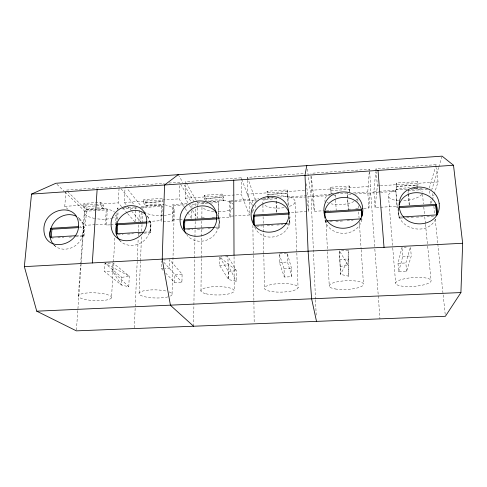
<?xml version="1.0" encoding="UTF-8"?>
<svg xmlns="http://www.w3.org/2000/svg" width="487" height="487" viewBox="0 0 487 487"><rect width="100%" height="100%" fill="white"/><g stroke="black" fill="none" stroke-linecap="round" stroke-linejoin="round"><path stroke-width="0.37" stroke-dasharray="2.44 1.83" d="M208.978 201.618L223.636 200.674L223.636 197.363L222.115 194.07L204.345 195.238L204.309 198.574L205.356 200.51M223.636 200.674L222.109 197.412L222.115 194.07M208.643 201.995L218.261 201.381L218.2 216.94L218.736 217.969L230.272 217.269L230.235 201.734L229.748 200.638L249.241 199.384L249.423 215.023L235.069 215.905M218.736 217.969L218.791 202.47L218.261 201.381M186.539 234.43C191.604 242.069 202.799 243.153 210.214 238.399C218.505 233.437 221.542 222.042 216.995 213.61M219.266 227.946L219.296 218.76L218.785 217.768L219.381 222.328L218.748 226.991L219.266 227.946L214.743 228.214M225.609 256.686L227.873 256.564L236.372 270.529L236.426 281.34L228.653 279.581L219.534 265.336L219.564 257.002L221.828 256.886M348.187 250.44L348.095 265.165L348.759 276.19L340.51 274.406L339.463 250.902L348.187 250.44L348.698 258.962L348.759 276.19M332.597 193.936L331.117 194.027L330.728 187.209L349.41 185.985L349.514 191.488M349.605 191.902L349.41 185.985M148.517 217.719L146.69 215.491C153.862 223.375 150.55 236.98 141.754 242.343C134.99 246.891 125.116 246.55 119.504 240.316M143.927 233.139L150.629 232.743L151.007 222.736L150.227 221.774L147.999 221.908M204.345 195.238L206.08 198.507L206.05 201.807A15.955 5.96 0.4 0 0 202.288 204.564M200.961 291.019L201.356 258.427M201.362 257.666L201.807 221.281M201.843 218.249L201.977 206.878M197.478 207.882L197.326 218.219L191.446 208.546M197.485 207.139L197.552 202.714L196.419 200.735M193.57 326.217L194.94 237.54M194.952 236.785L195.196 220.867M195.208 220.112L195.384 208.74M195.433 205.709L195.451 204.193L183.222 183.191M191.86 210.676L191.726 218.791L188.877 214.292M191.915 207.724L191.988 203.298M165.641 273.024L174.705 282.612L181.931 282.265L182.101 274.163L169.598 259.711L169.36 268.367L165.136 268.587M187.921 202.738L185.176 198.227L185.456 184.664M185.468 183.909L185.517 181.645L241.26 177.81L249.241 199.384M184.817 207.87L179.131 198.873L179.49 183.812M398.263 208.302C395.267 228.933 427.732 237.51 435.859 218.523M172.063 293.917L174.249 209.964M174.705 282.612L174.912 274.522L182.101 274.163M163.236 221.591L173.007 220.995L172.282 219.984L172.696 204.54L187.538 203.584M173.007 220.995L173.415 205.605L172.696 204.54M161.465 205.264L162.226 206.324L161.733 221.682L160.966 220.678L161.465 205.264L141.461 206.549L127.46 188.974M163.121 270.364L161.611 268.763L161.861 260.843M142.679 208.564A15.894 5.765 2.4 0 1 160.911 204.278L163.967 204.729L145.863 205.891L145.997 202.629L143.665 199.591L162.695 198.343L162.585 201.648L143.531 202.89L143.665 199.591M141.212 212.405L140.804 221.914L132.062 211.614M139.13 293.052L140.457 261.373M140.493 260.618L141.534 235.72M141.729 231.197L142.046 223.649M142.076 222.9L142.454 213.842M134.302 327.806L138.174 238.928M138.308 235.885L138.801 224.495M138.935 221.451L139.465 209.3M135.246 221.524L135.776 209.83M135.806 209.1L135.91 206.908M128.781 286.752L129.28 276.141L112.935 262.919L104.997 263.339L104.516 271.509L121.44 285.017L128.781 286.752L112.479 271.101L104.516 271.509M131.575 211.041L124.288 202.458L125.056 187.538M121.829 277.365L129.28 276.141L104.997 263.339L121.829 277.365L121.44 285.017L112.479 271.101L112.935 262.919M116.448 223.405L117.002 213.209M117.203 209.562L117.282 208.107L119.516 207.961M127.241 213.123L118.268 202.854L119.078 187.945M117.665 219.308L118.018 212.776M111.535 297.709A16.625 3.89 2.5 0 0 87.751 292.93A16.625 3.89 2.5 0 0 85.615 299.572A16.625 3.89 2.5 0 0 111.535 297.709L114.883 237.047M115.553 224.909L116.095 215.053A15.955 5.546 4.2 0 1 113.38 217.561M110.038 224.836L106.367 225.061L107.274 209.848L106.3 208.813L86.509 210.086L67.151 191.154M106.367 225.061L105.381 224.081L106.3 208.813M96.998 209.075L103.554 208.655L103.755 205.417L100.827 202.294L83.91 203.408L83.679 206.671L86.802 209.733L96.268 209.124M100.827 202.294L100.62 205.569L103.554 208.655M78.364 295.938L80.562 265.062M80.617 264.307L84.318 212.35M54.112 245.235C60.802 251.645 71.869 249.74 77.95 243.439C84.817 236.706 86.242 223.703 78.163 217.372M76.416 330.101L81.146 263.504M81.195 262.749L84.854 211.285L64.631 191.726M75.795 236.694L84.008 236.213L84.641 227.234L83.612 226.303L79.88 226.528M95.044 224.714L85.438 225.298L86.509 210.086M86.802 209.733L87.027 206.506L83.91 203.408M363.771 208.29L368.921 207.973L367.77 192.018L369.432 169.281L310.816 173.311M68.113 209.422L64.759 206.354L66.08 190.107L119.163 186.454L120.593 188.207M368.921 207.973L370.692 186.375L369.432 169.281M379.154 191.288L395.809 190.216L397.191 206.245L375.057 207.596L373.858 191.628L375.751 171.771M375.824 171.034L376.031 168.831L436.175 164.691L436.419 166.95M375.057 207.596L377.352 185.937L376.262 171.801M396.351 189.79L396.059 186.387L396.643 182.996L417.682 181.614L418.016 185.06L396.942 186.436L396.351 189.79L407.461 189.072M398.433 207.273L396.978 207.359L395.809 190.216M396.978 207.359L397.191 206.245M84.008 236.213L82.973 235.312L83.88 230.759L83.612 226.303M402.919 217.92L399.17 218.139L398.281 207.614M286.691 224.44L289.704 224.263L289.595 217.586M417.036 187.081L416.835 185.03L417.682 181.614M406.59 271.387L405.848 262.968L410.45 246.921L411.272 255.949L406.59 271.387L398.701 271.77L397.989 263.357L401.964 247.378L406.207 247.146M417.682 186.418L417.17 188.445L411.162 188.834M398.701 271.77L402.749 256.387L401.964 247.378M429.309 188.061L435.341 167.528M435.548 166.816L436.175 164.691M438.604 167.589L432.06 189.053L430.545 189.151M438.824 166.877L441.873 156.857M432.115 200.595L430.977 204.175L430.447 199.049M432.346 199.877L433.941 194.861M434.167 194.149L438.044 181.968L436.498 167.698M361.902 219.473C357.519 239.123 325.961 237.364 324.512 217.007M228.64 271.783L236.372 270.529L219.564 257.002L228.64 271.783L228.653 279.581L227.873 256.564M340.066 266.456L348.095 265.165L339.463 250.902L340.51 274.406L348.698 258.962L339.944 259.413M207.499 203.304L189.577 204.57M210.512 203.079L218.791 202.47M247.554 179.563L247.53 177.384L304.685 173.451M125.129 186.046L164.411 183.343M168.946 183.033L179.52 182.302L191.61 202.665M287.872 196.492L287.16 193.29L267.132 194.593L267.065 191.227L287.056 189.912L287.768 193.15L287.872 196.492L279.775 197.016M185.176 198.227L241.388 194.544L249.423 215.023M247.56 180.293L247.713 194.13L305.367 190.356M64.759 206.354L94.904 204.382M95.659 204.333L118.268 202.854M124.288 202.458L179.131 198.873M310.943 176.257L311.552 190.24L370.692 186.375M377.352 185.937L379.629 185.791M380.384 185.742L438.044 181.968M204.309 198.574L222.109 197.412M287.768 193.15L268.008 194.435L267.065 191.227M206.08 198.507L223.636 197.363M83.679 206.671L103.755 205.417M145.997 202.629L163.309 201.502M330.91 190.612L349.623 189.394M396.059 186.387L416.835 185.03M267.509 195.865L268.075 197.771L274.656 197.345M336.292 193.698L348.862 192.889M197.552 202.714L204.205 202.282M247.53 177.384L255.048 199.006L258.792 198.769M263.278 198.477L274.498 197.759M288.03 205.898L287.75 196.906L307.948 195.604L308.606 211.401L288.243 212.642M123.99 207.675L135.161 206.957M311.187 176.27L313.616 195.506L330.819 194.398M353.398 192.943L367.77 192.018M373.858 191.628L378.399 191.336M411.156 189.23L424.013 188.402M230.235 201.734L256.996 200.017M261.446 199.731L276.293 198.775L276.653 212.941M287.75 196.906L288 198.026L330.046 195.537M84.854 211.285L107.274 209.848M121.89 208.911L137.328 207.925M140.286 207.73L162.226 206.324M173.415 205.605L186.637 204.759M348.321 210.329L347.347 194.483L351.87 194.197M354.883 194.003L395.602 191.391M427.525 189.346L407.875 190.606L408.143 193.516M201.801 217.945L204.784 217.762M212.235 217.305L215.217 217.123M229.748 200.638L229.779 216.228L234.314 215.948M95.781 224.665L105.381 224.081M148.273 221.451L160.966 220.678M172.282 219.984L179.009 219.57M179.758 219.527L183.496 219.296M311.552 190.24L314.322 211.315L323.368 210.761M326.387 210.579L330.91 210.299M350.53 209.1L348.327 209.233L347.675 198.635M355.68 208.783L360.094 208.515M110.774 224.793L115.918 224.477M147.22 222.967L151.007 222.736M217.044 218.894L219.296 218.76M79.436 227.551L84.641 227.234M214.962 227.21L218.748 226.991M76.228 235.708L82.973 235.312M286.441 223.454L289.467 223.277L290.051 217.579L289.789 216.271M144.615 232.129L149.85 231.818L150.629 232.743M399.383 217.105L402.396 216.928M187.58 229.815L192.864 229.505M197.387 229.237L203.426 228.884M207.949 228.616L210.968 228.44M51.896 238.106L53.387 238.015M57.874 237.753L63.846 237.4M69.075 237.09L72.806 236.871M325.261 221.007L325.359 222.011L326.856 221.92M329.851 221.743L332.846 221.567M335.847 221.39L342.592 220.995M347.085 220.727L353.081 220.374M360.575 219.929L362.072 219.844M256.539 226.218L262.572 225.865M267.095 225.597L273.122 225.244M276.89 225.018L282.923 224.665M117.866 234.673L123.077 234.369M127.545 234.107L133.505 233.754M137.973 233.492L140.95 233.316M406.669 217.701L413.42 217.305M416.422 217.129L423.173 216.727M426.922 216.508L433.673 216.112M333.845 195.336L335.36 195.25M279.885 253.593L286.496 253.24M163.991 260.009L165.391 259.936M219.534 265.336L227.879 264.91L236.426 281.34M279.38 262.456L287.5 262.036L291.841 276.695L284.292 277.06L279.38 262.456L279.148 253.636L284.061 268.818L284.292 277.06M161.611 268.763L164.429 268.617M402.749 256.387L411.272 255.949M284.061 268.818L291.573 268.44L291.841 276.695M397.989 263.357L405.848 262.968M414.303 188.128L417.237 188.664A17.021 6.24 -6.1 0 1 422.266 192.128M78.097 217.586L79.758 218.84M53.716 244.833L57.022 247.42M78.73 219.156L85.438 225.298M56.979 184.323L64.083 191.196M163.888 262.335L181.931 282.265M117.282 208.107L118.213 209.148M127.734 213.696L135.209 222.255M150.915 231.8L150.136 230.868L150.781 226.254L150.227 221.774M121.074 188.792L133.992 204.57M119.632 240.182L120.526 241.321M143.531 202.89L145.863 205.891M185.224 208.509L188.475 213.653M189.486 205.319L191.056 207.9M178.248 174.663L182.838 182.534M186.271 182.966L196.048 200.078M254.768 227.173C261.135 242.629 285.96 239.062 289.467 223.277L289.704 224.263M229.779 216.228L230.272 217.269M247.713 194.13L252.15 206.171M253.191 209.002L253.977 211.127M291.573 268.44L287.233 253.203L287.5 262.036M276.293 198.775L275.995 197.661L276.068 200.656M289.935 223.296L289.4 217.287M306.755 199.378L308.606 211.401M306.207 183.788L307.948 195.604M307.334 169.074L311.077 196.547L315.497 299.067M398.068 208.686L399.17 218.139M432.535 193.57L433.004 198.087M433.874 206.366L434.745 214.651M435.214 219.168L437.74 243.257M437.819 244.011L445.24 314.779M429.613 190.989L430.064 195.384M422.479 194.173L423.459 203.968M423.757 206.981L424.658 216.021M424.731 216.776L425.407 223.557M425.486 224.306L427.586 245.399M427.665 246.154L431.117 280.81A17.782 4.401 -4.2 0 1 404.338 286.399A17.782 4.401 -4.2 0 1 404.703 278.734A17.782 4.401 -4.2 0 1 431.117 280.81M408.13 189.425L408.471 193.071M408.538 193.802L409.622 205.484M408.209 194.24L409.22 205.149M396.643 182.996L396.942 186.436M388.474 196.109L392.686 247.262M392.753 248.011L395.663 283.367M376.031 168.831L376.201 171.059M370.71 192.986L374.783 248.346M374.838 249.107L379.963 318.875M357.787 198.988L358.036 202.781M358.243 205.812L358.444 208.844M358.645 211.882L359.053 217.945M359.303 221.737L361.123 249.034M361.177 249.788L363.454 283.909M347.627 197.874L347.347 193.333L347.347 194.483M335.348 194.861L335.604 199.396M335.646 200.157L336.194 210.311M330.728 187.209L331.117 194.027M325.072 202.464L324.957 200.194A16.503 6.197 -4 0 1 334.228 193.12M325.98 220.629L327.495 250.908M327.532 251.663L329.279 286.484M325.194 219.558L325.359 222.011M313.616 195.506L314.322 211.315M315.527 299.828L316.185 315.016M295.055 202.081L296.802 252.156M296.833 252.917L298.05 287.823A16.85 4.304 -1.4 0 1 271.594 291.555A16.85 4.304 -1.4 0 1 274.169 284.067A16.85 4.304 -1.4 0 1 298.05 287.823M288 198.026L288.237 205.496M287.056 189.912L287.16 193.29M276.086 201.399L276.391 213.373M268.033 195.768L268.075 197.771M262.883 204.467L262.84 202.184A16.15 6.106 -1.8 0 1 270.851 196.925M262.895 205.222L263.053 213.58M263.108 216.618L263.802 253.837M263.814 254.598L264.441 288.018M255.048 199.006L255.097 201.989M255.139 204.972L255.206 209.447M252.54 200.303L252.613 205.63M252.674 210.195L252.723 213.994M252.875 225.408L254.184 322.796M241.26 177.81L241.388 194.544M234.064 256.643L234.198 290.733M112.783 217.811A15.955 5.546 4.2 0 1 95.373 218.566M94.606 218.419A15.955 5.546 4.2 0 1 84.33 212.247A15.955 5.546 4.2 0 1 96.341 207.943M97.029 207.937A15.955 5.546 4.2 0 1 101.266 208.107L105.423 208.667A15.955 5.546 4.2 0 1 114.615 212.131M164.965 204.875A15.894 5.765 2.4 0 1 174.309 210.64A15.894 5.765 2.4 0 1 164.137 215.485M162.859 215.595A15.894 5.765 2.4 0 1 143.768 211.565M169.068 291.877A16.57 4.054 1.4 0 1 168.386 296.778M167.832 296.924A16.57 4.054 1.4 0 1 144.633 296.723A16.57 4.054 1.4 0 1 142.941 291.013A16.57 4.054 1.4 0 1 166.079 291.025M232.987 207.919A15.955 5.96 0.4 0 1 215.114 211.723M213.793 211.602A15.955 5.96 0.4 0 1 202.775 207.651M206.628 201.581A15.955 5.96 0.4 0 1 221.561 200.09L225.536 200.681A15.955 5.96 0.4 0 1 233.255 204.345M289.473 206.354A16.15 6.106 -1.8 0 0 288.042 196.699L284.189 196.072A16.15 6.106 -1.8 0 0 275.66 196.097M284.104 207.651A16.15 6.106 -1.8 0 1 263.23 203.761M421.748 194.35A17.021 6.24 -6.1 0 1 402.098 200.699M398.658 200.626A17.021 6.24 -6.1 0 1 389.338 193.747A17.021 6.24 -6.1 0 1 409.409 187.781M357.208 198.891A16.503 6.197 -4 0 1 354.67 201.113M354.025 201.472A16.503 6.197 -4 0 1 331.27 203.858M328.268 202.915A16.503 6.197 -4 0 1 327.075 202.33M205.977 293.777A16.637 4.194 0.1 0 0 233.693 291.816A16.637 4.194 0.1 0 0 213.026 286.733A16.637 4.194 0.1 0 0 205.977 293.777M335.306 288.961A17.228 4.371 -2.8 0 0 363.272 285.059A17.228 4.371 -2.8 0 0 340.37 281.267A17.228 4.371 -2.8 0 0 335.306 288.961"/><path stroke-width="0.73" d="M399.218 206.585L435.932 204.345L435.561 205.435L436.851 214.937C441.934 192.87 406.572 183.386 399.206 204.485M216.52 213.032C211.486 205.197 200.169 203.864 192.602 208.716C184.39 213.604 181.292 224.817 185.614 233.249M184.579 229.292L184.75 220.861L184.104 219.887L217.275 217.859M117.142 233.967L117.659 224.769L116.752 223.819C120.295 212.606 135.599 205.952 145.181 213.97M460.915 292.571L462.65 243.275L453.507 165.257L442.093 156.144L55.883 183.264L31.509 194.094L24.35 266.639L36.75 311.187L76.362 330.856L445.398 316.288L460.915 292.571L311.619 298.793L36.75 311.187M361.823 216.222L361.488 209.373C355.522 190.63 324.275 195.165 324.5 214.986M92.311 263.01L97.12 189.601M76.441 216.331C69.592 212.789 61.119 215.108 55.804 220.337C49.723 226.376 47.549 237.37 53.32 244.255M51.214 237.406L51.926 229.225L50.776 228.306L49.808 232.81L49.991 237.266L75.479 235.757M184.104 219.887L183.398 224.495L183.909 229.054L214.207 227.259M306.828 165.361L305.008 175.095L308.088 251.182L311.619 298.793L316.447 321.091M254.22 224.933L254.135 216.167L253.757 215.157C257.678 198.745 283.744 196.401 289.138 212.996L253.757 215.157L253.082 220.794L253.782 224.726M178.248 174.663L164.551 184.987L31.509 194.094M453.507 165.257L164.551 184.987L162.226 259.273L170.444 305.306L193.57 326.217M146.508 221.999L116.752 223.819C115.109 229.048 115.48 235.337 119.181 239.61M50.776 228.306L78.389 226.619M325.139 217.689L324.799 211.614L361.488 209.373L362.462 214.049M254.135 216.167L289.375 214.018M117.659 224.769L146.459 223.009M399.005 207.663L435.561 205.435M184.75 220.861L217.044 218.894M51.926 229.225L78.693 227.593M361.433 210.427L324.89 212.655L324.799 211.614M326.771 220.915L361.378 218.87M254.658 225.335L286.441 223.454M143.117 232.214L116.204 233.809L116.454 224.757L117.361 225.7M403.151 216.885L437.046 214.883M462.65 243.275L308.088 251.182L24.35 266.639M253.891 217.123L253.514 216.118L253.873 224.665M435.932 204.345L437.223 213.884M378.015 170.426L384.03 247.475M361.488 209.373L361.932 215.918M233.723 179.977L234.022 255.139M439.164 203.542C442.038 228.756 401.933 231.148 399.243 207.012C396.868 182.211 436.096 179.892 439.164 203.542M362.772 208.728C364.343 233.066 325.237 235.507 323.898 211.108C322.771 187.191 361.031 184.786 362.772 208.728M288.852 212.417C290.544 235.866 252.467 240.201 251.122 215.729C249.855 192.675 287.111 188.396 288.852 212.417M216.745 217.33C217.336 240.006 180.013 244.249 180.044 219.576C179.831 197.308 216.374 193.083 216.745 217.33M146.794 221.408C147.025 243.305 111.535 249.514 111.073 224.568C110.689 203.116 146.398 197.107 146.794 221.408M78.608 226.071C77.877 247.244 42.972 253.337 43.903 228.19C44.926 207.407 79.138 201.332 78.608 226.071"/></g></svg>
